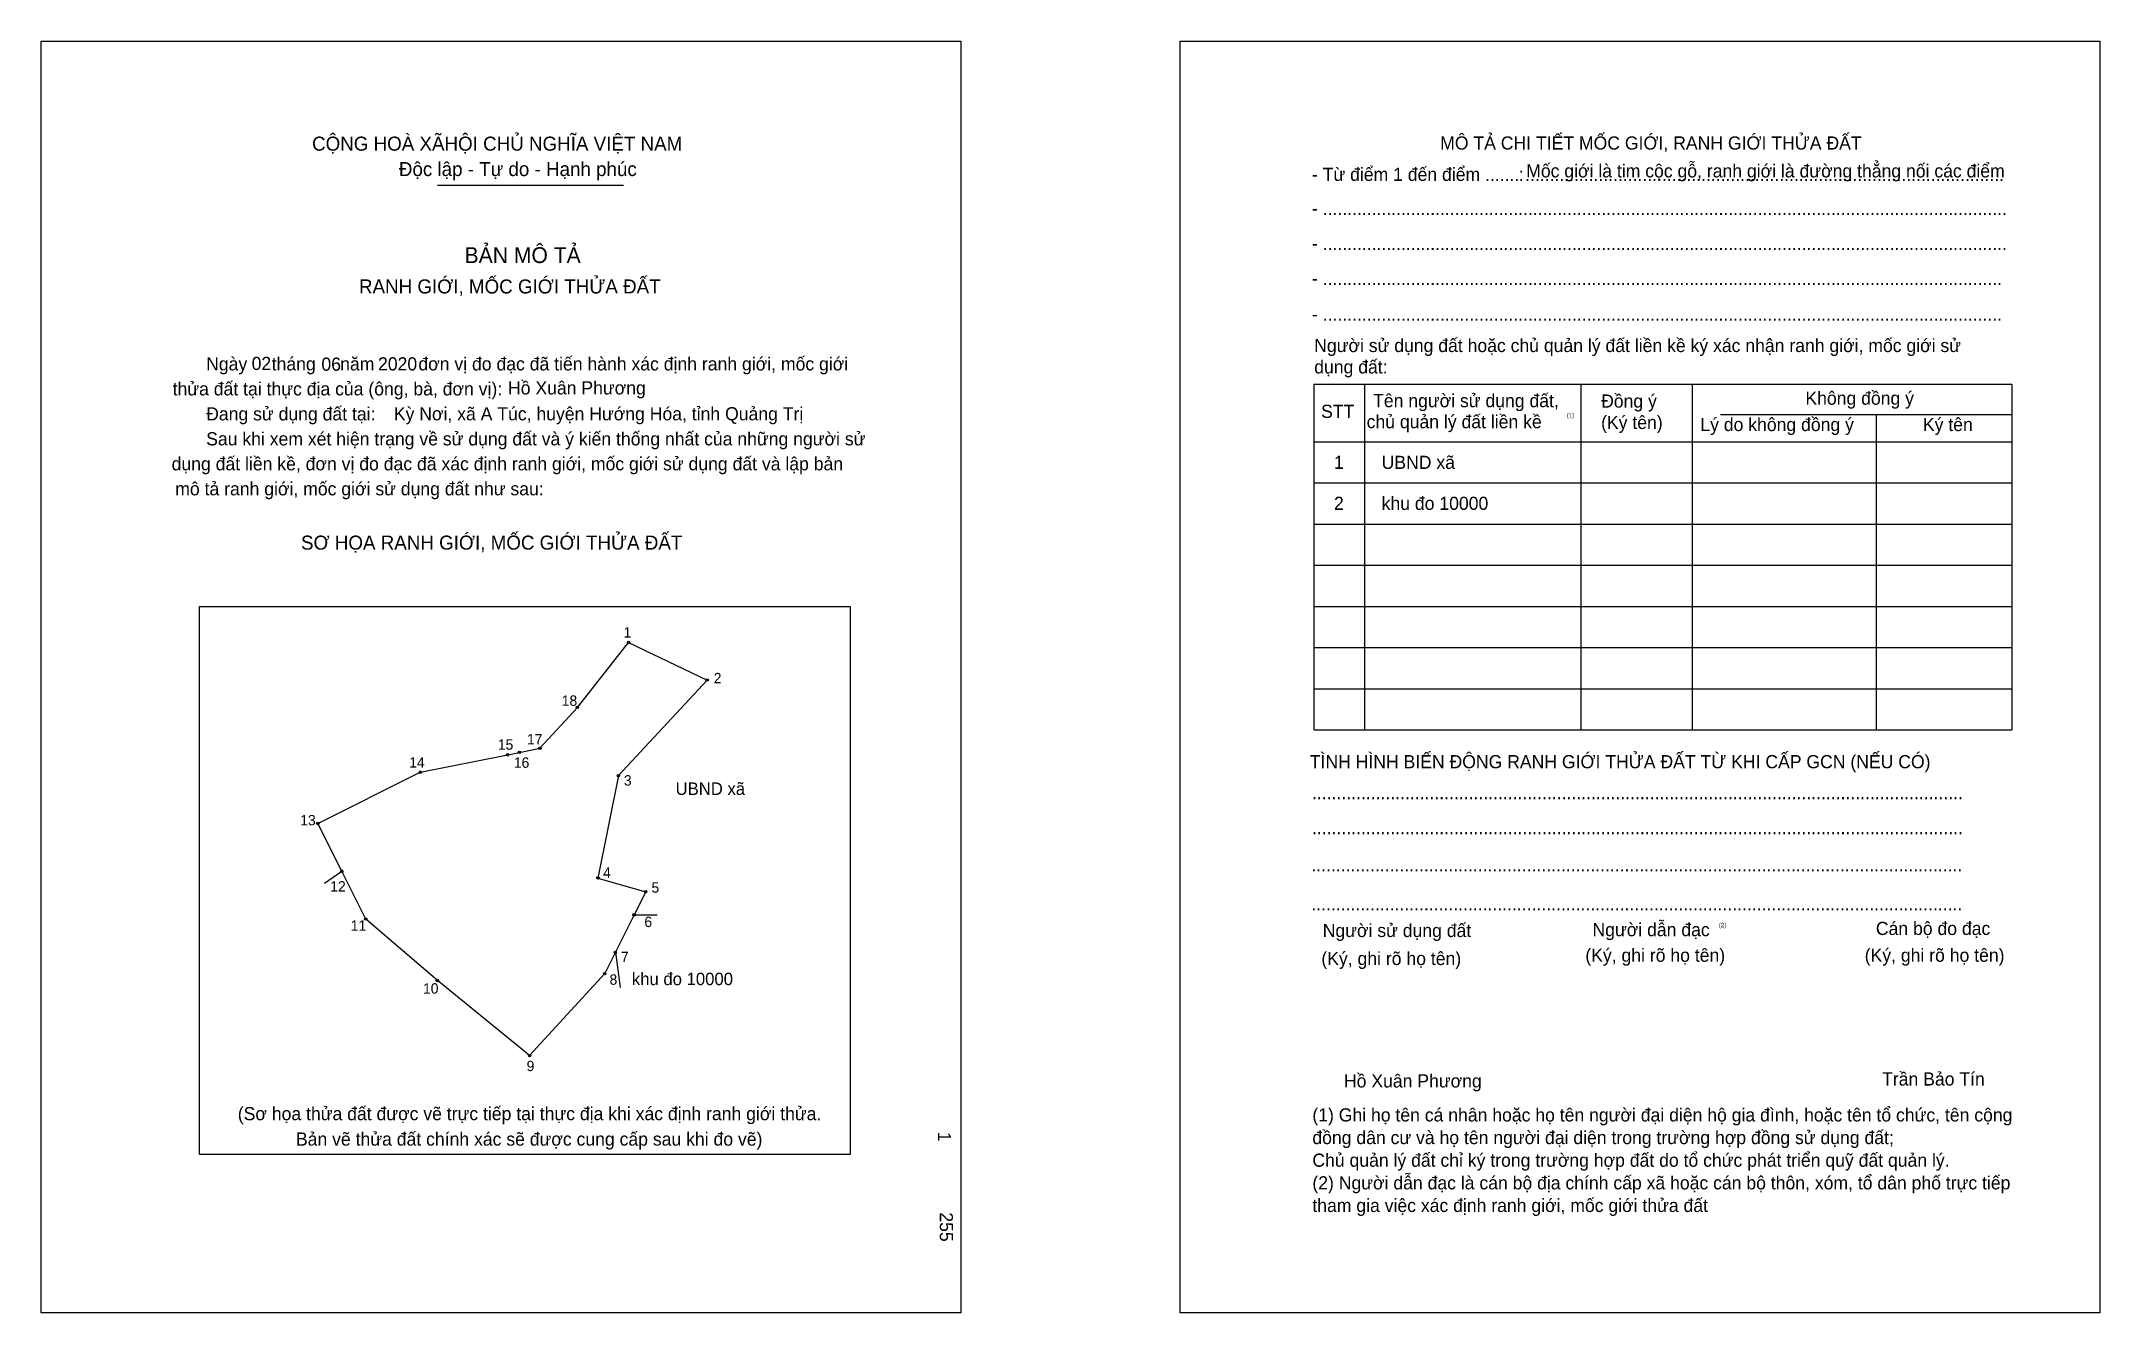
# Model space of a CAD drawing. Extents: x 549749 to 550352, y 1822601 to 1822973.
import ezdxf

# ---------------------------------------------------------------- set-up
doc = ezdxf.new("R2010")
doc.units = 0
for name, color, linetype in [('bmtKhungInTrang1', 7, 'Continuous'), ('bmtKhungInTrang2', 7, 'Continuous'), ('bmtNoiDung', 7, 'Continuous'), ('bmtTemplate', 7, 'Continuous'), ('CanhThua', 7, 'Continuous'), ('MocDinhThua', 7, 'Continuous'), ('RauThua', 7, 'Continuous'), ('SoHieuDinhThua', 7, 'Continuous'), ('TenChuLanCan', 7, 'Continuous')]:
    doc.layers.add(name, color=color, linetype=linetype)

msp = doc.modelspace()

# ---------------------------------------------------------------- linework, layer by layer
at = {"layer": 'bmtKhungInTrang1'}
msp.add_lwpolyline([(549748.97, 1822973.13), (550018.28, 1822973.13), (550018.28, 1822600.65), (549748.97, 1822600.65)], close=True, dxfattribs=at)
at = {"layer": 'bmtKhungInTrang2'}
msp.add_lwpolyline([(550082.5, 1822973.13), (550351.81, 1822973.13), (550351.81, 1822600.65), (550082.5, 1822600.65)], close=True, dxfattribs=at)
at = {"layer": 'bmtTemplate'}
for p, q in [((549865.03, 1822930.92), (549919.49, 1822930.92)), ((550136.53, 1822872.67), (550136.53, 1822771.41)), ((550199.88, 1822872.67), (550199.88, 1822771.41)), ((550232.47, 1822872.79), (550232.47, 1822771.41)), ((550326.02, 1822872.67), (550326.02, 1822771.41)), ((550240.74, 1822863.75), (550326.02, 1822863.75)), ((550121.76, 1822855.79), (550326.02, 1822855.79)), ((550121.76, 1822843.74), (550326.02, 1822843.74)), ((550121.76, 1822831.68), (550326.02, 1822831.68)), ((550121.76, 1822819.63), (550326.02, 1822819.63)), ((550121.76, 1822807.57), (550326.02, 1822807.57)), ((550121.76, 1822795.52), (550326.02, 1822795.52)), ((550121.76, 1822783.46), (550326.02, 1822783.46)), ((550121.76, 1822771.41), (550326.02, 1822771.41))]:
    msp.add_line(p, q, dxfattribs=at)
for points in [[(550121.63, 1822872.67), (550326.02, 1822872.67)], [(550121.63, 1822872.67), (550121.63, 1822771.41)], [(550286.27, 1822863.63), (550286.27, 1822771.41)]]:
    msp.add_lwpolyline(points, dxfattribs=at)
msp.add_lwpolyline([(549795.31, 1822647.04), (549795.31, 1822807.56), (549985.86, 1822807.56), (549985.86, 1822647.04)], close=True, dxfattribs=at)
at = {"layer": 'CanhThua'}
for p, q in [((549906, 1822778), (549921, 1822797)), ((549921, 1822797), (549944, 1822786)), ((549944, 1822786), (549918, 1822758)), ((549895, 1822766), (549906, 1822778)), ((549889.06, 1822764.81), (549895, 1822766)), ((549860, 1822759), (549885.58, 1822764.11)), ((549885.58, 1822764.11), (549889.06, 1822764.81)), ((549830, 1822744), (549860, 1822759)), ((549918, 1822758), (549912, 1822728)), ((549837, 1822730), (549830, 1822744)), ((549844, 1822716), (549837, 1822730)), ((549912, 1822728), (549926, 1822724)), ((549926, 1822724), (549922.61, 1822717.22)), ((549922.61, 1822717.22), (549917.13, 1822706.25)), ((549865, 1822698), (549844, 1822716)), ((549917.13, 1822706.25), (549914, 1822700)), ((549914, 1822700), (549892, 1822676)), ((549892, 1822676), (549865, 1822698))]:
    msp.add_line(p, q, dxfattribs=at)
at = {"layer": 'MocDinhThua'}
for centre in [(549921, 1822797), (549944, 1822786), (549906, 1822778), (549889.06, 1822764.81), (549895, 1822766), (549860, 1822759), (549885.58, 1822764.11), (549918, 1822758), (549830, 1822744), (549837, 1822730), (549912, 1822728), (549926, 1822724), (549922.61, 1822717.22), (549844, 1822716), (549917.13, 1822706.25), (549914, 1822700), (549865, 1822698), (549892, 1822676)]:
    msp.add_circle(centre, 0.365, dxfattribs=at)
at = {"layer": 'RauThua'}
for p, q in [((549831.96, 1822726.46), (549837, 1822730)), ((549922.61, 1822717.22), (549929.4, 1822717.18)), ((549917.13, 1822706.25), (549918.56, 1822695.99))]:
    msp.add_line(p, q, dxfattribs=at)

# ---------------------------------------------------------------- texts
at = {"layer": 'bmtNoiDung'}
for s, height, p in [('02', 3.853, (549810.6, 1822876.82)), ('06', 3.853, (549831.03, 1822876.6)), ('2020', 3.853, (549847.61, 1822876.69)), ('Hồ Xuân Phương', 3.8533, (549885.68, 1822869.65)), ('Kỳ Nơi, xã A Túc, huyện Hướng Hóa, tỉnh Quảng Trị', 3.8533, (549852.25, 1822862.07)), ('1', 3.85, (550127.55, 1822847.84)), ('UBND xã ', 3.853, (550141.5, 1822847.84)), ('2', 3.85, (550127.55, 1822835.84)), ('khu đo 10000 ', 3.8533, (550141.5, 1822835.84)), ('Hồ Xuân Phương', 3.8533, (550130.47, 1822666.66))]:
    msp.add_text(s, height=height, dxfattribs=at).set_placement(p)
for s, height, p in [('1', 3.85, (550011.57, 1822653.67)), ('255', 3.853, (550012.12, 1822630.09))]:
    msp.add_text(s, height=height, rotation=270, dxfattribs=at).set_placement(p)
at = {"layer": 'bmtTemplate'}
for s, height, p in [('CỘNG HOÀ XÃHỘI CHỦ NGHĨA VIỆT NAM', 4.1102, (549828.3, 1822941.06)), ('MÔ TẢ CHI TIẾT MỐC GIỚI, RANH GIỚI THỬA ĐẤT', 3.8518, (550158.65, 1822941.38)), ('Độc lập - Tự do - Hạnh phúc', 4.1102, (549853.72, 1822933.62)), ('- Từ điểm 1 đến điểm .......', 3.8518, (550121.1, 1822932.2)), (':', 3.85, (550181.62, 1822932.2)), ('Mốc giới là tim cộc gỗ, ranh giới là đường thẳng nối các điểm', 3.8518, (550183.84, 1822933.22)), ('..................................................................................................', 3.8518, (550183.52, 1822932.2)), ('- ............................................................................................................................................', 3.85184, (550121.1, 1822922.22)), ('BẢN MÔ TẢ', 4.624, (549872.96, 1822908.15)), ('- ............................................................................................................................................', 3.85184, (550121.1, 1822911.97)), ('RANH GIỚI, MỐC GIỚI THỬA ĐẤT', 4.1102, (549842.04, 1822899.23)), ('- ...........................................................................................................................................', 3.85184, (550121.1, 1822901.72)), ('- ...........................................................................................................................................', 3.85184, (550121.1, 1822891.23)), ('Người sử dụng đất hoặc chủ quản lý đất liền kề ký xác nhận ranh giới, mốc giới sử', 3.8518, (550121.76, 1822882.07)), ('Ngày     tháng     năm         đơn vị đo đạc đã tiến hành xác định ranh giới, mốc giới ', 3.8533, (549797.29, 1822876.69)), ('dụng đất:', 3.852, (550121.76, 1822875.8)), ('thửa đất tại thực địa của (ông, bà, đơn vị):', 3.8533, (549787.47, 1822869.37)), ('Tên người sử dụng đất,', 3.8518, (550139.01, 1822865.92)), ('Đồng ý', 3.852, (550205.77, 1822865.8)), ('Không đồng ý', 3.8518, (550265.59, 1822866.64)), ('Đang sử dụng đất tại:', 3.8533, (549797.29, 1822862.05)), ('STT', 3.852, (550123.77, 1822862.78)), ('chủ quản lý đất liền kề', 3.8518, (550137.12, 1822859.76)), ('(1)', 1.284, (550195.71, 1822862.92)), ('(Ký tên)', 3.852, (550205.77, 1822859.53)), ('Lý do không đồng ý', 3.8518, (550234.83, 1822858.93)), ('Ký tên', 3.852, (550300.01, 1822858.93)), ('Sau khi xem xét hiện trạng về sử dụng đất và ý kiến thống nhất của những người sử ', 3.8533, (549797.29, 1822854.73)), ('dụng đất liền kề, đơn vị đo đạc đã xác định ranh giới, mốc giới sử dụng đất và lập bản', 3.8533, (549787.18, 1822847.42)), ('mô tả ranh giới, mốc giới sử dụng đất như sau:', 3.8533, (549788.24, 1822840.1)), ('SƠ HỌA RANH GIỚI, MỐC GIỚI THỬA ĐẤT', 4.1102, (549825.06, 1822824.2)), ('TÌNH HÌNH BIẾN ĐỘNG RANH GIỚI THỬA ĐẤT TỪ KHI CẤP GCN (NẾU CÓ)', 3.8518, (550120.46, 1822760.16)), ('.....................................................................................................................................', 3.85761, (550121.1, 1822751.1)), ('.....................................................................................................................................', 3.85761, (550121.1, 1822740.85)), ('.....................................................................................................................................', 3.85761, (550120.91, 1822730)), ('.....................................................................................................................................', 3.85761, (550120.91, 1822718.55)), ('Người sử dụng đất', 3.8518, (550124.25, 1822710.72)), ('Người dẫn đạc', 3.8518, (550203.25, 1822710.96)), ('(2)', 1.284, (550240.24, 1822713.61)), ('Cán bộ đo đạc', 3.8518, (550286.23, 1822711.32)), ('(Ký, ghi rõ họ tên)', 3.8518, (550123.85, 1822702.52)), ('(Ký, ghi rõ họ tên)', 3.8518, (550201.15, 1822703.48)), ('(Ký, ghi rõ họ tên)', 3.8518, (550282.96, 1822703.48)), ('Trần Bảo Tín', 3.8518, (550288.06, 1822667.23)), ('(Sơ họa thửa đất được vẽ trực tiếp tại thực địa khi xác định ranh giới thửa.', 3.8533, (549806.55, 1822657.07)), ('(1) Ghi họ tên cá nhân hoặc họ tên người đại diện hộ gia đình, hoặc tên tổ chức, tên cộng', 3.8518, (550121.22, 1822656.7)), ('Bản vẽ thửa đất chính xác sẽ được cung cấp sau khi đo vẽ)', 3.8533, (549823.58, 1822649.62)), ('đồng dân cư và họ tên người đại diện trong trường hợp đồng sử dụng đất;', 3.8518, (550121.22, 1822650.07)), ('Chủ quản lý đất chỉ ký trong trường hợp đất do tổ chức phát triển quỹ đất quản lý.', 3.8518, (550121.22, 1822643.44)), ('(2) Người dẫn đạc là cán bộ địa chính cấp xã hoặc cán bộ thôn, xóm, tổ dân phố trực tiếp', 3.8518, (550121.22, 1822636.81)), ('tham gia việc xác định ranh giới, mốc giới thửa đất', 3.8518, (550121.22, 1822630.18))]:
    msp.add_text(s, height=height, dxfattribs=at).set_placement(p)
at = {"layer": 'SoHieuDinhThua'}
for s, height, p in [('1', 3.04, (549919.52, 1822798.44)), ('2', 3.04, (549945.92, 1822785.05)), ('18', 3.045, (549901.41, 1822778.45)), ('15', 3.045, (549882.7, 1822765.58)), ('17', 3.045, (549891.24, 1822767.13)), ('14', 3.045, (549856.75, 1822760.36)), ('16', 3.045, (549887.39, 1822760.3)), ('3', 3.04, (549919.62, 1822755.09)), ('13', 3.045, (549824.84, 1822743.44)), ('4', 3.04, (549913.52, 1822728.06)), ('12', 3.045, (549833.63, 1822724.04)), ('5', 3.04, (549927.69, 1822723.7)), ('11', 3.045, (549839.63, 1822712.6)), ('6', 3.04, (549925.61, 1822713.65)), ('7', 3.04, (549918.76, 1822703.37)), ('8', 3.04, (549915.42, 1822696.75)), ('10', 3.045, (549860.79, 1822694.14)), ('9', 3.04, (549891.13, 1822671.44))]:
    msp.add_text(s, height=height, dxfattribs=at).set_placement(p)
at = {"layer": 'TenChuLanCan'}
for s, height, p in [('UBND xã', 3.653, (549934.75, 1822752.35)), ('khu đo 10000', 3.6534, (549921.95, 1822696.63))]:
    msp.add_text(s, height=height, dxfattribs=at).set_placement(p)

doc.saveas('drawing.dxf')
